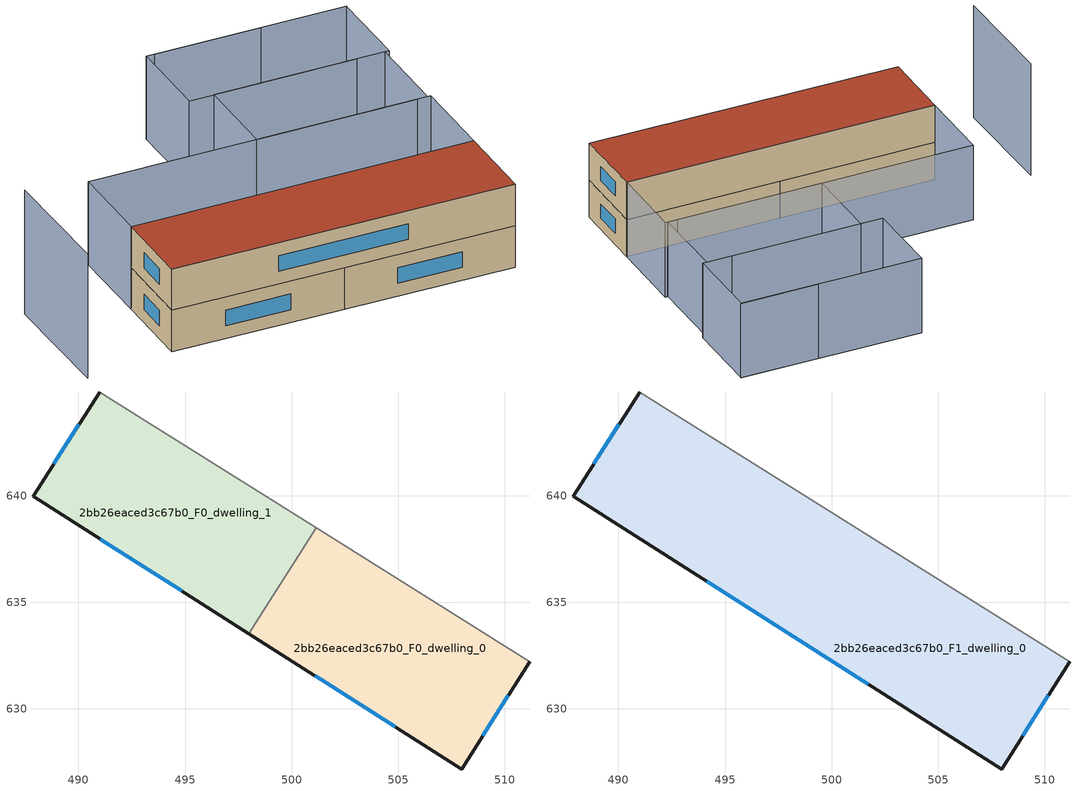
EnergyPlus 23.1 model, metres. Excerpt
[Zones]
2bb26eaced3c67b0_F0_dwelling_0
 floor ground (EU_floor_Construction): 511.17,632.21 507.97,627.18 497.99,633.54 501.15,638.49 z0
 wall outside (EU_wall_Construction): 497.99,633.54 507.97,627.18 511.17,632.21 z0:3
 wall adiabatic (EU_wall_Construction): 511.17,632.21 501.15,638.49 z0:3
 wall to 2bb26eaced3c67b0_F0_dwelling_1 (EU_wall_Construction): 501.15,638.49 497.99,633.54 z0:3
 window (EU_Window_Construction): 508.97,628.75 510.17,630.64 / 501.1,631.56 504.86,629.16 z0.93:2.07
2bb26eaced3c67b0_F0_dwelling_1
 floor ground (EU_floor_Construction): 501.15,638.49 497.99,633.54 487.89,639.97 490.99,644.86 z0
 wall outside (EU_wall_Construction): 490.99,644.86 487.89,639.97 497.99,633.54 z0:3
 wall adiabatic (EU_wall_Construction): 501.15,638.49 490.99,644.86 z0:3
 window (EU_Window_Construction): 491.03,637.97 494.84,635.54 / 490.02,643.34 488.85,641.5 z0.93:2.07
2bb26eaced3c67b0_F1_dwelling_0
 floor to 2bb26eaced3c67b0_F0_dwelling_0 (EU_floor_Construction): 511.17,632.21 507.97,627.18 497.99,633.54 501.15,638.49 z3
 floor to 2bb26eaced3c67b0_F0_dwelling_1 (EU_floor_Construction): 501.15,638.49 497.99,633.54 487.88,639.97 490.99,644.86 z3
 wall outside (EU_wall_Construction): 490.99,644.86 487.89,639.97 507.97,627.18 511.17,632.21 z3:6
 wall adiabatic (EU_wall_Construction): 511.17,632.21 490.99,644.86 z3:6
 window (EU_Window_Construction): 494.14,635.99 501.71,631.17 / 490.02,643.34 488.85,641.5 / 508.97,628.75 510.17,630.64 z3.93:5.07
 roof outside (EU_roof_Construction): 507.97,627.18 511.17,632.21 490.99,644.86 487.89,639.97 z6
shading: 521.03,647.6 509.72,654.7 / 514.24,637.47 504.17,643.79 / 504.17,643.79 507.41,648.96 / 507.41,648.96 517.48,642.63 / 517.48,642.63 514.24,637.47 / 517.76,642.46 505.96,649.86 / 505.96,649.86 509.2,655.03 / 509.2,655.03 521,647.62 / 521,647.62 517.76,642.46 / 511.17,632.2 490.99,644.86 / 490.99,644.86 494.23,650.03 / 494.23,650.03 514.41,637.36 / 514.41,637.36 511.17,632.2 z0:6; 486.99,650.22 482.39,642.76 z0:9
[Building]
EU S2 Campaign: North Axis=0; Terrain=City; Solar Distribution=FullExterior
[Site:Location]
Montreal-Trudeau.Intl.AP: Latitude=45.4667; Longitude=-73.75; Time Zone=-5; Elevation=36
[SizingPeriod:WeatherFileDays]
AnnualSizingPeriod: Begin Month=1; Begin Day of Month=1; End Month=12; End Day of Month=31; Day of Week for Start Day=Monday; Use Weather File Daylight Saving Period=No; Use Weather File Rain and Snow Indicators=No
[MATERIAL]
EU_InternalMass_Material: Roughness=MediumRough; Thickness=0.1; Conductivity=1; Density=1800; Specific Heat=900; Thermal Absorptance=0.9; Solar Absorptance=0.7; Visible Absorptance=0.7
[MATERIAL:NOMASS] Roughness=MediumRough; Thermal Absorptance=0.9; Solar Absorptance=0.7; Visible Absorptance=0.7
Name | Thermal Resistance
EU_wall_NoMass; EU_floor_NoMass | 1.36485
EU_roof_NoMass | 2.55992
[WINDOWMATERIAL:SIMPLEGLAZINGSYSTEM]
EU_Window_SimpleGlazing: UFactor=3.92339; Solar Heat Gain Coefficient=0.8; Visible Transmittance=0.8
[CONSTRUCTION]
EU_wall_Construction: EU_wall_NoMass
EU_roof_Construction: EU_roof_NoMass
EU_floor_Construction: EU_floor_NoMass
EU_Window_Construction: EU_Window_SimpleGlazing
EU_InternalMass_Construction: EU_InternalMass_Material
[ZONE] Type=1; Multiplier=1; Ceiling Height=autocalculate; Floor Area=autocalculate; Part of Total Floor Area=Yes
Name | Volume
2bb26eaced3c67b0_F0_dwelling_0 | 209.803
2bb26eaced3c67b0_F1_dwelling_0 | 419.592
2bb26eaced3c67b0_F0_dwelling_1 | 209.802
[INTERNALMASS] Construction=EU_InternalMass_Construction
Name | Zone or ZoneList | Surface Area
2bb26eaced3c67b0_F0_dwelling_0_EU_InternalMass | 2bb26eaced3c67b0_F0_dwelling_0 | 69.9342
2bb26eaced3c67b0_F0_dwelling_1_EU_InternalMass | 2bb26eaced3c67b0_F0_dwelling_1 | 69.9339
2bb26eaced3c67b0_F1_dwelling_0_EU_InternalMass | 2bb26eaced3c67b0_F1_dwelling_0 | 139.865
[OTHEREQUIPMENT] Fuel Type=Electricity; Design Level Calculation Method=Watts/Area; Power per Zone Floor Area=1; Fraction Latent=0; Fraction Radiant=0; Fraction Lost=0; Carbon Dioxide Generation Rate=0; EndUse Subcategory=EU_Step8_InternalGains
Name | Zone or ZoneList or Space or SpaceList | Schedule
EU_Step8_InternalGain_2bb26eaced3c67b0_F0_dwelling_0_f000 | 2bb26eaced3c67b0_F0_dwelling_0 | EU_Step8_GainSchedule_2bb26eaced3c67b0_F0_dwelling_0_f000
EU_Step8_InternalGain_2bb26eaced3c67b0_F0_dwelling_1_f000 | 2bb26eaced3c67b0_F0_dwelling_1 | EU_Step8_GainSchedule_2bb26eaced3c67b0_F0_dwelling_1_f000
EU_Step8_InternalGain_2bb26eaced3c67b0_F1_dwelling_0_f000 | 2bb26eaced3c67b0_F1_dwelling_0 | EU_Step8_GainSchedule_2bb26eaced3c67b0_F1_dwelling_0_f000
[ZONEVENTILATION:DESIGNFLOWRATE] Schedule=EU_AlwaysOn; Design Flow Rate Calculation Method=AirChanges/Hour; Air Changes per Hour=0.860309; Ventilation Type=Natural; Fan Pressure Rise=0; Fan Total Efficiency=1; Constant Term Coefficient=1; Temperature Term Coefficient=0; Velocity Term Coefficient=0; Velocity Squared Term Coefficient=0; Minimum Indoor Temperature=-100; Maximum Indoor Temperature=100; Delta Temperature=-100; Minimum Outdoor Temperature=-100; Maximum Outdoor Temperature=100; Maximum Wind Speed=40
Name | Zone or ZoneList or Space or SpaceList
EU_ConstantAir_2bb26eaced3c67b0_F0_dwelling_0 | 2bb26eaced3c67b0_F0_dwelling_0
EU_ConstantAir_2bb26eaced3c67b0_F0_dwelling_1 | 2bb26eaced3c67b0_F0_dwelling_1
EU_ConstantAir_2bb26eaced3c67b0_F1_dwelling_0 | 2bb26eaced3c67b0_F1_dwelling_0
[HVACTEMPLATE:THERMOSTAT] Constant Heating Setpoint=20; Constant Cooling Setpoint=50
EU_HeatOnly_2bb26eaced3c67b0_F0_dwelling_0; EU_HeatOnly_2bb26eaced3c67b0_F0_dwelling_1; EU_HeatOnly_2bb26eaced3c67b0_F1_dwelling_0
[HVACTEMPLATE:ZONE:IDEALLOADSAIRSYSTEM] System Availability Schedule=EU_AlwaysOn; Maximum Heating Supply Air Temperature=50; Minimum Cooling Supply Air Temperature=13; Maximum Heating Supply Air Humidity Ratio=0.0156; Minimum Cooling Supply Air Humidity Ratio=0.0077; Heating Limit=NoLimit; Cooling Limit=NoLimit; Heating Availability Schedule=EU_AlwaysOn; Cooling Availability Schedule=EU_CoolingOff; Dehumidification Control Type=ConstantSensibleHeatRatio; Cooling Sensible Heat Ratio=0.7; Dehumidification Setpoint=60; Humidification Control Type=None; Humidification Setpoint=30; Outdoor Air Method=None; Outdoor Air Flow Rate per Person=0.00944; Outdoor Air Flow Rate per Zone Floor Area=0; Outdoor Air Flow Rate per Zone=0; Demand Controlled Ventilation Type=None; Outdoor Air Economizer Type=NoEconomizer; Heat Recovery Type=None; Sensible Heat Recovery Effectiveness=0.7; Latent Heat Recovery Effectiveness=0.65
Name | Template Thermostat
2bb26eaced3c67b0_F0_dwelling_0 | EU_HeatOnly_2bb26eaced3c67b0_F0_dwelling_0
2bb26eaced3c67b0_F0_dwelling_1 | EU_HeatOnly_2bb26eaced3c67b0_F0_dwelling_1
2bb26eaced3c67b0_F1_dwelling_0 | EU_HeatOnly_2bb26eaced3c67b0_F1_dwelling_0
[SIZING:ZONE] Zone Cooling Design Supply Air Temperature Input Method=SupplyAirTemperature; Zone Cooling Design Supply Air Temperature=13; Zone Heating Design Supply Air Temperature Input Method=SupplyAirTemperature; Zone Heating Design Supply Air Temperature=50; Zone Cooling Design Supply Air Humidity Ratio=0.008; Zone Heating Design Supply Air Humidity Ratio=0.008; Cooling Design Air Flow Method=DesignDay; Cooling Design Air Flow Rate=0; Cooling Minimum Air Flow per Zone Floor Area=0.000762; Cooling Minimum Air Flow=0; Cooling Minimum Air Flow Fraction=0.2; Heating Design Air Flow Method=DesignDay; Heating Design Air Flow Rate=0; Heating Maximum Air Flow per Zone Floor Area=0.002032; Heating Maximum Air Flow=0.141576; Heating Maximum Air Flow Fraction=0.3; Account for Dedicated Outdoor Air System=No; Dedicated Outdoor Air System Control Strategy=NeutralSupplyAir; Dedicated Outdoor Air Low Setpoint Temperature for Design=autosize; Dedicated Outdoor Air High Setpoint Temperature for Design=autosize; Zone Load Sizing Method=Sensible Load Only No Latent Load; Zone Latent Cooling Design Supply Air Humidity Ratio Input Method=HumidityRatioDifference; Zone Cooling Design Supply Air Humidity Ratio Difference=0.005; Zone Latent Heating Design Supply Air Humidity Ratio Input Method=HumidityRatioDifference; Zone Humidification Design Supply Air Humidity Ratio Difference=0.005
2bb26eaced3c67b0_F0_dwelling_0; 2bb26eaced3c67b0_F0_dwelling_1; 2bb26eaced3c67b0_F1_dwelling_0
[SCHEDULE:CONSTANT]
Name | Hourly Value
EU_AlwaysOn | 1
EU_CoolingOff | 0
[SCHEDULE:FILE] Column Number=1; Rows to Skip at Top=0; Number of Hours of Data=8760; Column Separator=Comma; Interpolate to Timestep=No; Minutes per Item=60; Adjust Schedule for Daylight Savings=Yes
Name | File
EU_Step8_GainSchedule_2bb26eaced3c67b0_F0_dwelling_0_f000 | ../../schedules/2bb26eaced3c67b0/2bb26eaced3c67b0_F0_dwelling_0_f000_gain.csv
EU_Step8_GainSchedule_2bb26eaced3c67b0_F0_dwelling_1_f000 | ../../schedules/2bb26eaced3c67b0/2bb26eaced3c67b0_F0_dwelling_1_f000_gain.csv
EU_Step8_GainSchedule_2bb26eaced3c67b0_F1_dwelling_0_f000 | ../../schedules/2bb26eaced3c67b0/2bb26eaced3c67b0_F1_dwelling_0_f000_gain.csv
